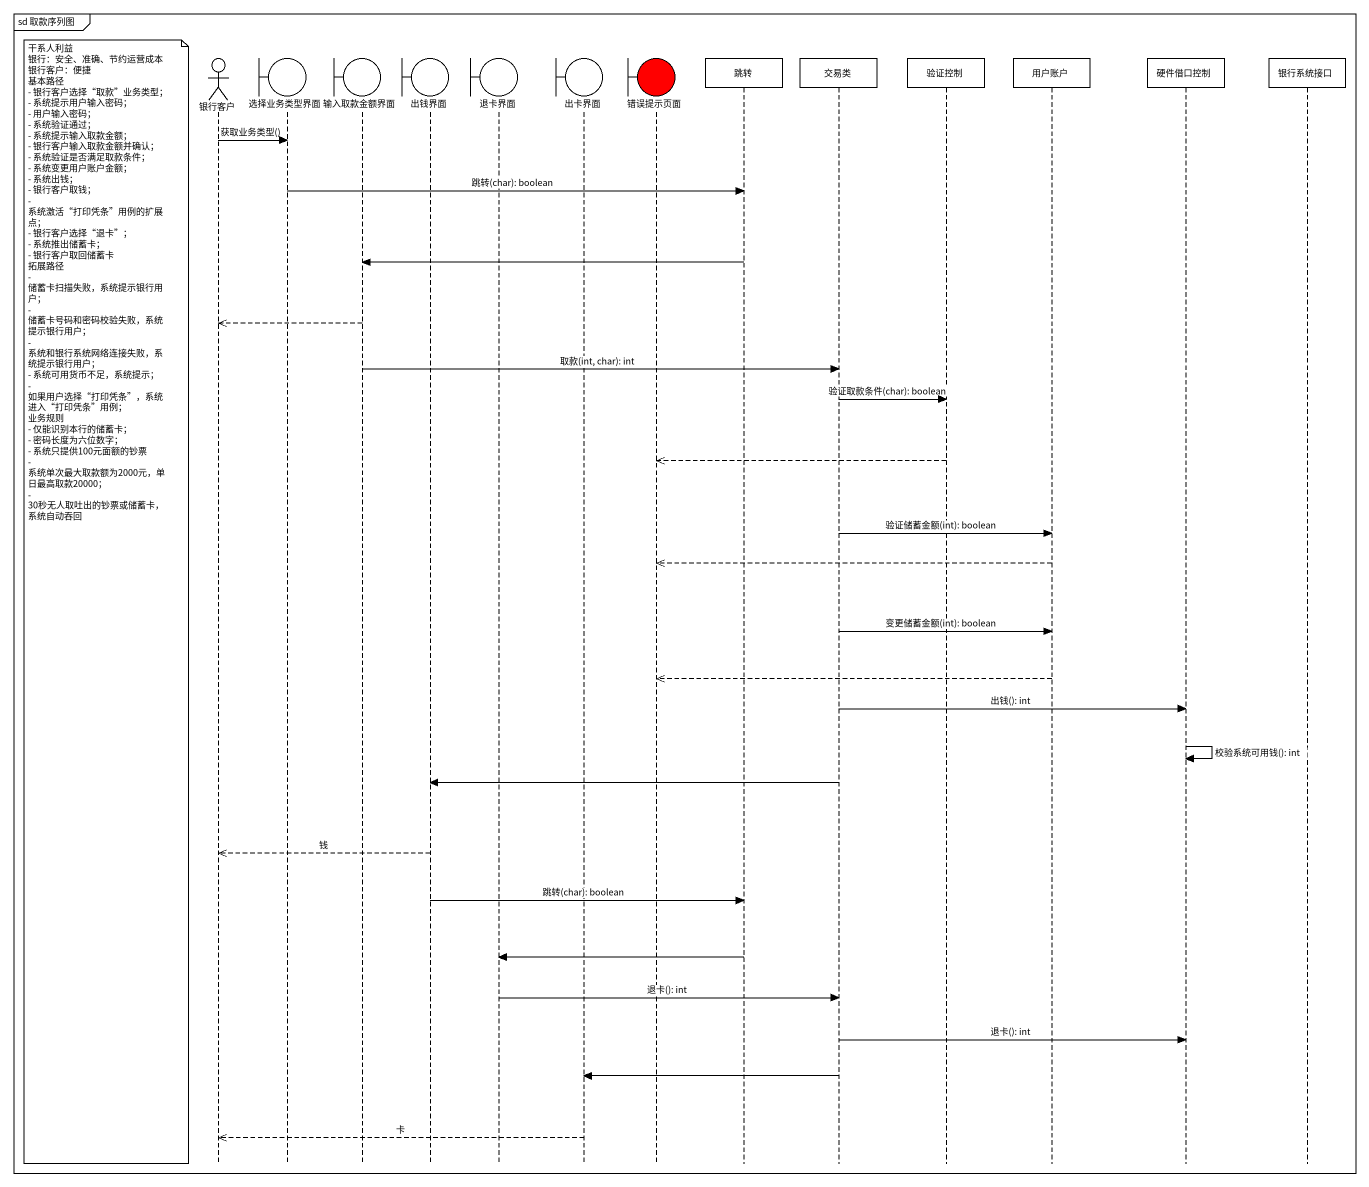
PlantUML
@startuml
mainframe sd 取款序列图
hide footbox
actor 银行客户
boundary 选择业务类型界面
boundary 输入取款金额界面
boundary 出钱界面
boundary 退卡界面
boundary 出卡界面
boundary 错误提示页面 #FF0000
participant 跳转
participant 交易类
participant 验证控制
participant 用户账户
participant 硬件借口控制
participant 银行系统接口

银行客户 -> 选择业务类型界面 : 获取业务类型()
选择业务类型界面 -> 跳转 : 跳转(char): boolean
跳转 -> 输入取款金额界面
输入取款金额界面 -->> 银行客户
输入取款金额界面 -> 交易类 : 取款(int, char): int
交易类 -> 验证控制 : 验证取款条件(char): boolean
验证控制 -->> 错误提示页面
交易类 -> 用户账户 : 验证储蓄金额(int): boolean
用户账户 -->> 错误提示页面
note left of 银行客户
  干系人利益
  银行：安全、准确、节约运营成本
  银行客户：便捷
  基本路径
  - 银行客户选择“取款”业务类型；
  - 系统提示用户输入密码；
  - 用户输入密码；
  - 系统验证通过；
  - 系统提示输入取款金额；
  - 银行客户输入取款金额并确认；
  - 系统验证是否满足取款条件；
  - 系统变更用户账户金额；
  - 系统出钱；
  - 银行客户取钱；
  - 系统激活“打印凭条”用例的扩展点；
  - 银行客户选择“退卡”；
  - 系统推出储蓄卡；
  - 银行客户取回储蓄卡
  拓展路径
  - 储蓄卡扫描失败，系统提示银行用户；
  - 储蓄卡号码和密码校验失败，系统提示银行用户；
  - 系统和银行系统网络连接失败，系统提示银行用户；
  - 系统可用货币不足，系统提示；
  - 如果用户选择“打印凭条”，系统进入“打印凭条”用例；
  业务规则
  - 仅能识别本行的储蓄卡；
  - 密码长度为六位数字；
  - 系统只提供100元面额的钞票
  - 系统单次最大取款额为2000元，单日最高取款20000；
  - 30秒无人取吐出的钞票或储蓄卡，系统自动吞回
end note
交易类 -> 用户账户 : 变更储蓄金额(int): boolean
用户账户 -->> 错误提示页面
交易类 -> 硬件借口控制 : 出钱(): int
硬件借口控制 -> 硬件借口控制 : 校验系统可用钱(): int
交易类 -> 出钱界面
出钱界面 -->> 银行客户 : 钱
出钱界面 -> 跳转 : 跳转(char): boolean
跳转 -> 退卡界面
退卡界面 -> 交易类 : 退卡(): int
交易类 -> 硬件借口控制 : 退卡(): int
交易类 -> 出卡界面
出卡界面 -->> 银行客户 : 卡
@enduml
